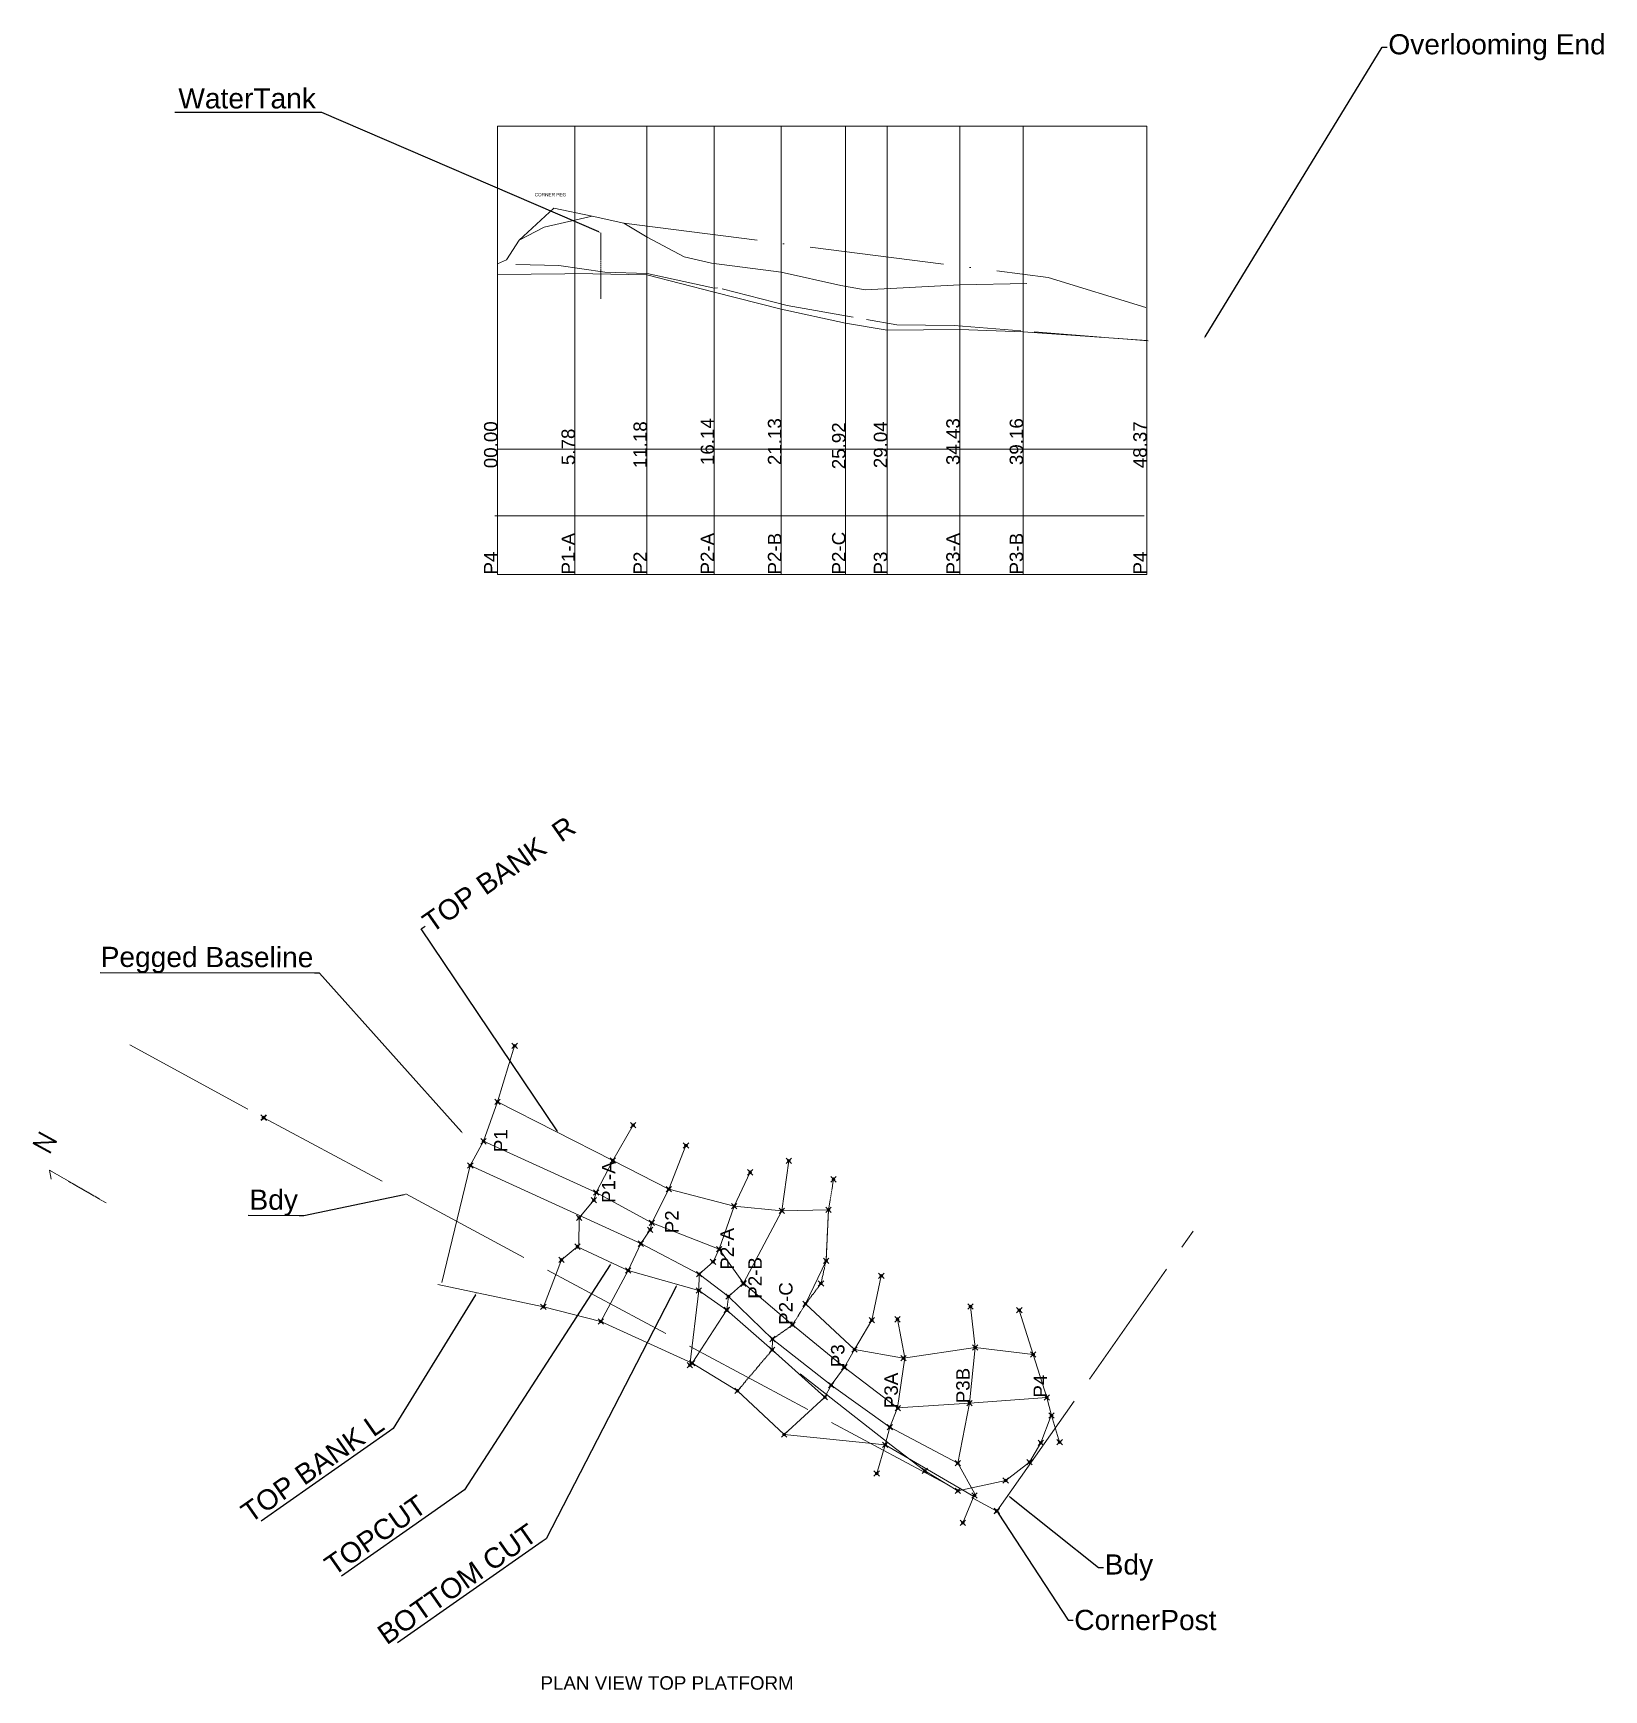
# Model space of a CAD drawing. Extents: x -31393 to 8567496, y -3665 to 8517995.
# Drawn here: x 1409595 to 1421295, y 4928559 to 4940899 of the extents above.
import ezdxf
from ezdxf import colors
from ezdxf.entities.mleader import LeaderData, LeaderLine
from ezdxf.math import Vec2, Vec3

# ---------------------------------------------------------------- set-up
doc = ezdxf.new("R2010")
doc.units = 0
doc.header["$MEASUREMENT"] = 0
doc.header["$PDMODE"] = 35
doc.header["$PDSIZE"] = 20
for name, pattern in [('ACAD_ISO02W100', [15, 12, -3]), ('DASHDOT2', [0.7, 0.5, -0.1, 0, -0.1]), ('DASHED', [0.6, 0.5, -0.1]), ('DASHED2', [0.3, 0.25, -0.05])]:
    doc.linetypes.add(name, pattern=pattern)
doc.layers.get('0').update_dxf_attribs({"linetype": 'CONTINUOUS'})
doc.layers.add('Boundary', color=7, linetype='CONTINUOUS')
doc.layers.add('VIEWPORTS', color=7, linetype='CONTINUOUS')
doc.styles.add('Annotative', font='txt.shx', dxfattribs={"height": 200})
doc.styles.add('MtXpl_arial_ttf_shx', font='arial.ttf.shx')
doc.styles.get("Standard").update_dxf_attribs({"font": 'arial.ttf', "height": 200})

msp = doc.modelspace()

# ---------------------------------------------------------------- linework, layer by layer
at = {"color": 7, "linetype": 'Continuous', "lineweight": 0}
for p, q in [((1413053.145556507, 4940206.317673966, 490.9999999999997), (1413053.407405031, 4936866.185025052, 490.9999999999997)), ((1413053.145556507, 4940206.317673966, 490.9999999999997), (1417889.812077915, 4940206.317673966, 490.9999999999997)), ((1413630.754420579, 4940206.317673966, 490.9999999999997), (1413630.754420579, 4936866.185025052, 490.9999999999997)), ((1414166.857017847, 4940206.317673966, 490.9999999999997), (1414166.857017847, 4936866.185025052, 490.9999999999997)), ((1414667.31117126, 4940206.317673966, 490.9999999999997), (1414667.31117126, 4936866.185025052, 490.9999999999997)), ((1415166.22759731, 4940206.317673966, 490.9999999999997), (1415167.886941607, 4936866.185025052, 490.9999999999997)), ((1415645.745063006, 4940206.317673966, 490.9999999999997), (1415645.745063006, 4936866.185025052, 490.9999999999997)), ((1415956.751493841, 4940206.317673966, 490.9999999999997), (1415956.751493841, 4936866.185025052, 490.9999999999997)), ((1416496.752419782, 4940206.317673966, 490.9999999999997), (1416496.752419782, 4936866.185025052, 490.9999999999997)), ((1416969.011882317, 4940206.317673966, 490.9999999999997), (1416969.011882317, 4936866.185025052, 490.9999999999997)), ((1417889.812077915, 4940206.317673966, 490.9999999999997), (1417889.812077915, 4936866.185025052, 490.9999999999997)), ((1413474.011673518, 4939596.003300709, 490.9999999999997), (1413215.145556507, 4939356.003300709, 490.9999999999997)), ((1413995.045556507, 4939482.003300709, 490.9999999999997), (1413759.265556507, 4939536.003300709, 490.9999999999997)), ((1414168.845556507, 4939379.003300709, 490.9999999999997), (1413995.045556507, 4939482.003300709, 490.9999999999997)), ((1414445.345556507, 4939232.003300709, 490.9999999999997), (1414168.845556507, 4939379.003300709, 490.9999999999997)), ((1414646.815778852, 4939186.003300709, 490.9999999999997), (1414445.345556507, 4939232.003300709, 490.9999999999997)), ((1417155.145556507, 4939079.003300709, 490.9999999999997), (1417882.088865003, 4938854.057749799, 490.9999999999997)), ((1413053.815367919, 4937800.265158516, 490.9999999999997), (1417890.481889328, 4937800.265158514, 490.9999999999997)), ((1413033.027875817, 4937304.294029679, 490.9999999999997), (1417869.694397226, 4937304.294029679, 490.9999999999997))]:
    msp.add_line(p, q, dxfattribs=at)
at = {"color": 7, "linetype": 'Continuous', "lineweight": 0, "ltscale": 1000}
for p, q in [((1413053.407405031, 4936866.185025052, 490.9999999999997), (1417889.812077915, 4936866.185025052, 490.9999999999997)), ((1413912.852311841, 4932502.095795068, -453.0000000000001), (1413054.816365621, 4932937.738211545, -526.9999999999997)), ((1414330.277718953, 4932287.754876322, -442.0000000000001), (1413912.852311841, 4932502.095795068, -453.0000000000001)), ((1414815.852091329, 4932162.636816349, -451.0000000000006), (1414330.277718953, 4932287.754876322, -442.0000000000001)), ((1415171.23949489, 4932125.815716506, -478.0000000000001), (1414815.852091329, 4932162.636816349, -451.0000000000006))]:
    msp.add_line(p, q, dxfattribs=at)
at = {"color": 7, "linetype": 'Continuous', "lineweight": 0}
for points, elevation in [([(1413759.265556507, 4939536.003300709), (1413402.045556507, 4939453.003300709), (1413215.145556507, 4939356.003300709), (1413120.145556507, 4939211.003300709), (1413053.145556507, 4939179.703300709)], 490.9999999999997), ([(1414646.815778852, 4939186.003300709), (1415166.22759731, 4939117.003300709), (1415611.227029381, 4939020.003300709), (1415793.69055721, 4938986.003300709), (1416496.745556507, 4939024.003300709), (1416996.994065745, 4939034.003300709)], 490.9999999999997), ([(1413053.145556507, 4939102.003300709), (1413555.658620149, 4939107.003300709), (1413630.754420579, 4939109.003300709), (1414166.857017847, 4939098.003300709), (1414667.31117126, 4938968.003300709), (1415166.22759731, 4938842.003300709), (1415645.745063006, 4938738.003300709), (1415956.751493841, 4938686.003300709), (1416496.752419782, 4938692.003300709), (1416969.011882317, 4938673.003300709), (1417889.812077915, 4938609.003300709)], 490.9999999999997), ([(1412639.430375673, 4931592.072448205), (1412851.460114609, 4932464.524480592), (1412949.991249332, 4932644.603950514), (1413054.816365621, 4932937.738211545), (1413181.745106308, 4933356.217714998)], -7400), ([(1413395.397551002, 4931412.207006943), (1413529.707872074, 4931762.609258196), (1413660.754808006, 4931867.799191775), (1413662.958005551, 4932074.425553297), (1413770.916337327, 4932206.171515713), (1413788.194986672, 4932263.437982955), (1413912.852311841, 4932502.095795068), (1414063.885991825, 4932764.105007724)], -7400), ([(1417146.908804172, 4930735.579844347), (1416570.830155017, 4930693.563300205), (1416033.858010343, 4930659.075129809), (1415636.708372819, 4930962.400604119), (1415251.384305995, 4931277.347208374), (1414886.131952561, 4931588.03631066), (1414886.131952561, 4931588.03631066), (1414706.11505852, 4931841.648056998), (1414202.836466796, 4932037.381700331), (1413788.194986672, 4932263.437982955), (1412949.991249332, 4932644.603950514)], -7400), ([(1413824.033424782, 4931302.155711006), (1414027.565081479, 4931682.714332927), (1414120.932612459, 4931882.37280176), (1414191.537535948, 4931985.522909724), (1414202.836466796, 4932037.381700331), (1414330.277718953, 4932287.754876322), (1414457.95542991, 4932612.760110314)], -7400), ([(1416481.999224412, 4930246.825048213), (1415977.318770673, 4930516.04362052), (1415539.646244484, 4930827.297150266), (1415102.870683007, 4931172.139300968), (1414774.646814895, 4931489.223031802), (1414556.382593496, 4931656.237191861), (1414120.932612459, 4931882.37280176), (1412851.460114609, 4932464.524480592)], -7400), ([(1414487.569937387, 4930976.921493257), (1414554.185936608, 4931533.843667982), (1414556.382593496, 4931656.237191861), (1414659.184935763, 4931746.529375476), (1414706.11505852, 4931841.648056998), (1414815.852091329, 4932162.636816349), (1414935.510558563, 4932413.664406925)], -7400), ([(1414504.444336432, 4930991.178234013), (1414761.961250491, 4931388.783614963), (1414774.646814895, 4931489.223031802), (1414886.131952561, 4931588.03631066), (1415171.23949489, 4932125.815716506), (1415223.459896024, 4932499.310066776)], -7400), ([(1417044.956218399, 4931057.279502783), (1416612.640975775, 4931109.82025842), (1416078.75746136, 4931030.206232955), (1415712.225212794, 4931093.405210491), (1415348.525761544, 4931433.259163067), (1415501.518116723, 4931755.236397157), (1415519.493959524, 4932134.051482758), (1415171.23949489, 4932125.815716506)], -7400), ([(1415493.124940503, 4930738.568528763), (1415100.013520227, 4931090.789214147), (1414762.534815022, 4931387.964454611), (1414554.185936608, 4931533.843667982), (1414027.565081479, 4931682.714332927), (1413649.549359267, 4931859.948962054)], -7400), ([(1415189.306429967, 4930461.138694995), (1415493.124940503, 4930738.568528763), (1415539.646244484, 4930827.297150266), (1415638.101097723, 4930962.15500831), (1415712.225212794, 4931093.405210491), (1415842.865302098, 4931313.057588251), (1415913.032472728, 4931641.742191125)], -7400), ([(1416601.005210482, 4930000.25801209), (1415942.599772025, 4930384.30679519), (1415189.306429967, 4930461.138694995), (1414841.50204011, 4930785.265377684), (1414504.444336432, 4930991.178234013), (1413824.033424782, 4931302.155711006), (1413395.397551002, 4931412.207006943), (1412608.746679355, 4931576.96846029)], -7400), ([(1416520.148811202, 4929803.543412006), (1416608.513895625, 4930018.525805656), (1416481.999224412, 4930246.825048213), (1416570.830155017, 4930693.563300205), (1416612.640975775, 4931109.82025842), (1416577.949527559, 4931413.914821659)], -7400), ([(1415878.398614197, 4930170.88886874), (1415942.599772025, 4930384.30679519), (1415977.318770673, 4930516.04362052), (1416033.858010343, 4930659.075129809), (1416087.960372858, 4931031.578593929), (1416034.155238616, 4931318.8160764)], -7400), ([(1417241.325723716, 4930403.72076981), (1417181.57893258, 4930602.377058352), (1417146.908804172, 4930735.579844347), (1417044.956218399, 4931057.279502783), (1416940.872597383, 4931387.253137828)], -7400)]:
    msp.add_lwpolyline(points, dxfattribs=dict(at, elevation=elevation))
at = {"color": 7, "linetype": 'DASHDOT2', "lineweight": 0, "ltscale": 2000, "elevation": 490.9999999999997}
msp.add_lwpolyline([(1413474.011673518, 4939596.003300709), (1413759.265556507, 4939536.003300709), (1413995.045556507, 4939482.003300709), (1417155.145556507, 4939079.003300709)], dxfattribs=at)
at = {"color": 7, "linetype": 'DASHED2', "lineweight": 0, "ltscale": 2000, "elevation": 490.9999999999997}
for points in [[(1413191.227569122, 4939174.676503139), (1413511.145556507, 4939167.003300709), (1413852.845556507, 4939118.003300709)], [(1413852.845556507, 4939118.003300709), (1414168.832962838, 4939109.003300709), (1414663.700222102, 4938999.003300709)], [(1415211.185292316, 4938870.003300709), (1414693.003406809, 4939002.003300709), (1414663.747719793, 4938998.595533018)], [(1415211.185292316, 4938870.003300709), (1416029.095814202, 4938727.003300709), (1416454.548583434, 4938720.158591784), (1417900.714624648, 4938607.003300709)]]:
    msp.add_lwpolyline(points, dxfattribs=at)
at = {"color": 7, "linetype": 'Continuous', "lineweight": 0}
msp.add_polyline3d([(1415307.711029662, 4930912.714104871, 40.00000000000057), (1415665.340775452, 4930632.089863266, 126.9999999999996), (1415986.756627691, 4930382.264224264, 273.9999999999995), (1416238.038951132, 4930190.759148844, 376.9999999999996), (1416483.909029314, 4930041.853458398, 431.0000000000002), (1416839.200354382, 4930118.495968414, 348.0000000000004), (1417016.383067546, 4930255.98519037, 251.0000000000005), (1417101.073894528, 4930398.296341845, 185.9999999999999), (1417177.974322401, 4930602.294685423, 68.00000000000068)], dxfattribs=at)
for p in [(1413181.745106308, 4933356.217714998, -843.9999999999999), (1413054.816365621, 4932937.738211545, -526.9999999999997), (1414063.885991825, 4932764.105007724, -665.9999999999997), (1412949.991249332, 4932644.603950514, -495.9999999999994), (1414457.95542991, 4932612.760110314, -668.9999999999999), (1413912.852311841, 4932502.095795068, -453.0000000000001), (1415223.459896024, 4932499.310066776, -720.0000000000003), (1412851.460114609, 4932464.524480592, -498.0000000000003), (1414935.510558563, 4932413.664406925, -656.9999999999994), (1415556.740629495, 4932361.556835576, -667.0000000000001), (1413788.194986672, 4932263.437982955, -431.9999999999993), (1414330.277718953, 4932287.754876322, -442.0000000000001), (1413770.916337327, 4932206.171515713, -435.9999999999999), (1414815.852091329, 4932162.636816349, -451.0000000000006), (1415171.23949489, 4932125.815716506, -478.0000000000001), (1415519.493959524, 4932134.051482758, -520.0000000000003), (1413662.958005551, 4932074.425553297, -437.9999999999995), (1414191.537535948, 4931985.522909724, -400), (1414202.836466796, 4932037.381700331, -412.9999999999995), (1413649.549359267, 4931859.948962054, -129.0000000000006), (1414120.932612459, 4931882.37280176, -404.0000000000006), (1413529.707872074, 4931762.609258196, -70.99999999999943), (1414659.184935763, 4931746.529375476, -398.0000000000003), (1414706.11505852, 4931841.648056998, -418.9999999999998), (1415501.518116723, 4931755.236397157, -485.9999999999999), (1414027.565081479, 4931682.714332927, -81.00000000000023), (1414556.382593496, 4931656.237191861, -378.0000000000001), (1415913.032472728, 4931641.742191125, -387.9999999999995), (1414554.185936608, 4931533.843667982, -118.9999999999998), (1414774.646814895, 4931489.223031802, -334.0000000000003), (1414885.968729572, 4931583.038975615, -359.9999999999994), (1414886.131952561, 4931588.03631066, -367.0000000000001), (1415463.527045117, 4931584.585647103, -331.0000000000002), (1413395.397551002, 4931412.207006943, 148.9999999999995), (1414761.961250491, 4931388.783614963, -84.99999999999943), (1414762.534815022, 4931387.964454611, -85.99999999999989), (1415348.525761544, 4931433.259163067, -265.9999999999997), (1416577.949527559, 4931413.914821659, -45.00000000000034), (1416940.872597383, 4931387.253137828, -198.9999999999994), (1413824.033424782, 4931302.155711006, 175), (1415251.384305995, 4931277.347208374, -262.9999999999995), (1415842.865302098, 4931313.057588251, -196.9999999999999), (1416034.155238616, 4931318.8160764, -181.0000000000002), (1415102.870683007, 4931172.139300968, -234.9999999999994), (1414504.444336432, 4930991.178234013, 218.9999999999998), (1415100.013520227, 4931090.789214147, 12.00000000000045), (1415712.225212794, 4931093.405210491, -103.0000000000001), (1416078.75746136, 4931030.206232955, -26.99999999999966), (1416612.640975775, 4931109.82025842, -20.00000000000028), (1417044.956218399, 4931057.279502783, -48.00000000000034), (1417044.956218399, 4931057.279502783, -48.00000000000034), (1414487.569937387, 4930976.921493257, 225), (1415636.708372819, 4930962.400604119, -148.0000000000003), (1415638.101097723, 4930962.15500831, -137.0000000000005), (1414841.50204011, 4930785.265377684, 248.0000000000004), (1415539.646244484, 4930827.297150266, -106.0000000000002), (1415493.124940503, 4930738.568528763, 81.00000000000023), (1416035.958165946, 4930657.204597113, -6.999999999999318), (1416570.830155017, 4930693.563300205, 4.000000000000625), (1417146.908804172, 4930735.579844347, -3.000000000000114), (1415977.318770673, 4930516.04362052, 4.000000000000625), (1417181.57893258, 4930602.377058352, 73.99999999999949), (1415189.306429967, 4930461.138694995, 337.9999999999995), (1415942.599772025, 4930384.30679519, 271.9999999999999), (1417101.073894528, 4930398.296341845, 185.9999999999999), (1417241.325723716, 4930403.72076981, 178.0000000000001), (1417016.383067546, 4930255.98519037, 251.0000000000005), (1415878.398614197, 4930170.88886874, 392.0000000000002), (1416238.038951132, 4930190.759148844, 376.9999999999996), (1416481.999224412, 4930246.825048213, 39.00000000000006), (1416483.909029314, 4930041.853458398, 431.0000000000002), (1416606.224748902, 4930006.641745192, 431.9999999999993), (1416839.200354382, 4930118.495968414, 348.0000000000004), (1416520.148811202, 4929803.543412006, 534.0000000000003)]:
    msp.add_point(p, dxfattribs=at)
at = {"layer": 'Boundary', "color": 7, "linetype": 'DASHED', "lineweight": 0, "ltscale": 2000, "elevation": -7400}
msp.add_lwpolyline([(1410315.047425666, 4933363.295596165), (1411312.373862625, 4932820.296934306), (1416774.304661512, 4929890.552973225), (1418236.163678429, 4931974.482960445)], dxfattribs=at)
at = {"layer": 'Boundary', "color": 7, "linetype": 'Continuous', "lineweight": 0}
for p in [(1411311.144817439, 4932821.877898611, -7400), (1411312.373862625, 4932820.296934306, -7400), (1416773.649180949, 4929891.314777127, -7400), (1416774.059065671, 4929889.160248327, -7400), (1416774.304661512, 4929890.552973225, -7400)]:
    msp.add_point(p, dxfattribs=at)
at = {"layer": 'VIEWPORTS', "color": 7, "linetype": 'ACAD_ISO02W100', "lineweight": 0}
for p, q in [((1413824.272612906, 4939411.274584918, 490.9999999999997), (1413824.272612906, 4938917.429589559, 490.9999999999997)), ((1409715.607956281, 4932430.162022936, 490.9999999999997), (1410137.722036079, 4932186.166634545, 490.9999999999997))]:
    msp.add_line(p, q, dxfattribs=at)
at = {"layer": 'VIEWPORTS', "color": 7, "lineweight": 0}
msp.add_line((1409728.671838138, 4932363.501160968, 490.9999999999997), (1409715.607956281, 4932430.162022936, 490.9999999999997), dxfattribs=at)
at = {"layer": 'VIEWPORTS', "color": 7, "linetype": 'ACAD_ISO02W100', "lineweight": 0, "elevation": 248.0000000000004}
msp.add_lwpolyline([(1414841.50204011, 4930785.265377684), (1415100.013520227, 4931090.789214147), (1415102.870683007, 4931172.139300968), (1415251.384305995, 4931277.347208374), (1415348.525761544, 4931433.259163067), (1415463.527045117, 4931584.585647103), (1415501.518116723, 4931755.236397157), (1415519.493959524, 4932134.051482758), (1415556.740629495, 4932361.556835576)], dxfattribs=at)

# ---------------------------------------------------------------- texts
at = {"color": 7, "linetype": 'Continuous', "lineweight": 0, "style": 'MtXpl_arial_ttf_shx'}
msp.add_text('CORNER PEG', height=25, dxfattribs=at).set_placement((1413330.563235446, 4939683.23497521, 490.9999999999997))
at = {"color": 7, "linetype": 'ACAD_ISO02W100', "lineweight": 0}
for s, p in [('P4                00.00', (1413053.407405031, 4936866.185025052, 490.9999999999997)), ('P1-A             5.78', (1413630.754420579, 4936866.185025052, 490.9999999999997)), ('P2                11.18', (1414166.857017847, 4936866.185025052, 490.9999999999997)), ('P2-A             16.14', (1414667.31117126, 4936866.185025052, 490.9999999999997)), ('P2-B             21.13', (1415167.886941607, 4936866.185025052, 490.9999999999997)), ('P2-C            25.92', (1415645.745063006, 4936866.185025052, 490.9999999999997)), ('P3                29.04', (1415956.751493841, 4936866.185025052, 490.9999999999997)), ('P3-A             34.43', (1416496.752419782, 4936866.185025052, 490.9999999999997)), ('P3-B             39.16', (1416969.011882317, 4936866.185025052, 490.9999999999997)), ('P4                48.37', (1417889.812077915, 4936866.185025052, 490.9999999999997))]:
    msp.add_text(s, height=100, rotation=90, dxfattribs=at).set_placement(p)
at = {"color": 7, "linetype": 'Continuous', "lineweight": 0, "ltscale": 1000, "style": 'Annotative'}
msp.add_text('N', height=150, rotation=61.33980716674058, dxfattribs=at).set_placement((1409714.099715005, 4932539.65202037, 490.9999999999997))
at = {"color": 7, "linetype": 'Continuous', "lineweight": 0}
for s, p in [('P1', (1413127.456098781, 4932563.903330803, -7400)), ('P1-A', (1413931.168301615, 4932185.49108753, -7400)), ('P2', (1414402.406962876, 4931959.765324547, -7400)), ('P2-A', (1414814.671217268, 4931688.711760977, -7400)), ('P2-B', (1415022.350262011, 4931472.166983933, -7400)), ('P2-C', (1415251.384305995, 4931277.347208374, 490.9999999999997)), ('P3', (1415638.101097723, 4930962.15500831, -137.0000000000005)), ('P3A', (1416035.958165946, 4930657.204597113, -6.999999999999318)), ('P3B', (1416570.830155017, 4930693.563300205, 4.000000000000625)), ('P4', (1417146.908804172, 4930735.579844347, -3.000000000000114))]:
    msp.add_text(s, height=100, rotation=90, dxfattribs=at).set_placement(p)
at = {"color": 7, "linetype": 'Continuous', "lineweight": 0, "insert": (1413374.076049524, 4928660.376242775, -7400), "char_height": 100, "attachment_point": 1}
msp.add_mtext_dynamic_manual_height_columns('PLAN VIEW TOP PLATFORM', width=3544.718839996494, gutter_width=100, heights=[20], dxfattribs=at)

# ---------------------------------------------------------------- leaders
at = {"color": 7, "linetype": 'Continuous', "lineweight": 0, "ltscale": 1000}
ml = msp.add_multileader_mtext('Standard', dxfattribs=at)
ml.set_content('Overlooming End', color=7, style='MtXpl_arial_ttf_shx')
ml.set_leader_properties()
ml.build(insert=Vec2(0, 0))
ml.multileader.update_dxf_attribs({"text_right_attachment_type": 6, "dogleg_length": 72.00000000000004, "arrow_head_size": 18})
ctx = ml.context
ctx.base_point, ctx.char_height, ctx.arrow_head_size, ctx.landing_gap_size, ctx.plane_origin = Vec3(1419680.881496571, 4940793.807624826, 490.9999999999997), 150, 18, 9, Vec3(1420606.777803976, 4939952.028145374, 490.9999999999997)
ctx.right_attachment = 6
notes = []
notes.append((ctx, [(1, (1, 1, 0), (1419644.881496571, 4940793.807624826, 490.9999999999997), (1, 0), 36.00000000000002, [(0, [(1418315.093416093, 4938621.007591265, 490.9999999999997)], 0, [])])]))
ctx.mtext.insert, ctx.mtext.flow_direction = Vec3(1419689.881496571, 4940890.55046248, 490.9999999999997), 5
ml = msp.add_multileader_mtext('Standard', dxfattribs=at)
ml.set_content('WaterTank', color=7, style='MtXpl_arial_ttf_shx')
ml.set_leader_properties()
ml.build(insert=Vec2(0, 0))
ml.multileader.update_dxf_attribs({"text_right_attachment_type": 6, "dogleg_length": 72.00000000000004, "arrow_head_size": 18})
ctx = ml.context
ctx.base_point, ctx.char_height, ctx.arrow_head_size, ctx.landing_gap_size, ctx.plane_origin = Vec3(1410682.394963223, 4940411.551698087, 490.9999999999997), 150, 18, 9, Vec3(1412880.398807921, 4939804.336932344, 490.9999999999997)
ctx.right_attachment, ctx.text_align_type = 6, 2
notes.append((ctx, [(0, (1, 1, 0), (1411746.183503468, 4940307.779528919, 490.9999999999997), (-1, 0), 36.00000000000002, [(0, [(1413824.272612906, 4939411.274584918, 490.9999999999997)], 0, [])])]))
ctx.mtext.insert, ctx.mtext.alignment, ctx.mtext.flow_direction = Vec3(1411701.183503468, 4940487.779528919, 490.9999999999997), 3, 5
ml = msp.add_multileader_mtext('Standard', dxfattribs=at)
ml.set_content('TOP BANK  R', color=7, style='MtXpl_arial_ttf_shx')
ml.set_leader_properties()
ml.build(insert=Vec2(0, 0))
ml.multileader.update_dxf_attribs({"text_right_attachment_type": 6, "dogleg_length": 72.00000000000001, "arrow_head_size": 18})
ctx = ml.context
ctx.base_point, ctx.char_height, ctx.arrow_head_size, ctx.landing_gap_size, ctx.plane_origin, ctx.plane_x_axis, ctx.plane_y_axis = Vec3(1412514.113543239, 4934246.825700837, -7400), 150, 18, 9, Vec3(1414988.186808012, 4935110.634478327, -7400), Vec3(0.8191603710612452, 0.573564544304129), Vec3(-0.573564544304129, 0.8191603710612452)
ctx.right_attachment = 6
notes.append((ctx, [(1, (1, 1, 0), (1412484.623769881, 4934226.177377243, -7400), (0.8191603710612452, 0.573564544304129), 36.00000000000002, [(0, [(1413507.834754261, 4932707.73150098, -7400)], 0, [])])]))
ctx.mtext.insert, ctx.mtext.text_direction, ctx.mtext.rotation, ctx.mtext.flow_direction = Vec3(1412477.735062181, 4934314.472507858, -7400), Vec3(0.8191603710612452, 0.573564544304129), 0.6108507207631165, 5
ml = msp.add_multileader_mtext('Standard', dxfattribs=at)
ml.set_content('Pegged Baseline', color=7, style='MtXpl_arial_ttf_shx')
ml.set_leader_properties()
ml.build(insert=Vec2(0, 0))
ml.multileader.update_dxf_attribs({"text_right_attachment_type": 6, "dogleg_length": 0.36, "arrow_head_size": 18})
ctx = ml.context
ctx.base_point, ctx.char_height, ctx.arrow_head_size, ctx.landing_gap_size, ctx.plane_origin, ctx.plane_x_axis, ctx.plane_y_axis = Vec3(1410102.763666482, 4933996.689950337, -7400), 150, 18, 9, Vec3(1412414.513640028, 4934061.074057249, -7400), Vec3(0.9999989873095776, -0.001423158395794183), Vec3(0.001423158395794183, 0.9999989873095776)
ctx.right_attachment, ctx.text_align_type = 6, 2
notes.append((ctx, [(0, (1, 1, 0), (1411727.019975469, 4933897.635438369, -7400), (-0.9999989873095775, 0.00142315839579421), 36.00000000000001, [(0, [(1412797.560430381, 4932702.377350813, -7400)], 0, [])])]))
ctx.mtext.insert, ctx.mtext.text_direction, ctx.mtext.rotation, ctx.mtext.alignment, ctx.mtext.flow_direction = Vec3(1411682.295381804, 4934091.184959862, -7400), Vec3(0.9999989873095776, -0.001423158395794183), 6.281762148303385, 3, 5
ml = msp.add_multileader_mtext('Standard', dxfattribs=at)
ml.set_content('Bdy', color=7, style='MtXpl_arial_ttf_shx')
ml.set_leader_properties()
ml.build(insert=Vec2(0, 0))
ml.multileader.update_dxf_attribs({"text_right_attachment_type": 6, "dogleg_length": 72.00000000000001, "arrow_head_size": 18})
ctx = ml.context
ctx.base_point, ctx.char_height, ctx.arrow_head_size, ctx.landing_gap_size, ctx.plane_origin, ctx.plane_x_axis, ctx.plane_y_axis = Vec3(1411193.460671465, 4932188.126488325, -7400), 150, 18, 9, Vec3(1412376.244530309, 4932249.643665565, -7400), Vec3(0.9999989873095776, -0.001423158395794183), Vec3(0.001423158395794183, 0.9999989873095776)
ctx.right_attachment, ctx.text_align_type = 6, 2
notes.append((ctx, [(0, (1, 1, 0), (1411612.09020655, 4932090.480817942, -7400), (-0.9999989873095775, 0.00142315839579421), 36.00000000000001, [(0, [(1412376.244530309, 4932249.643665565, -7400)], 0, [])])]))
ctx.mtext.insert, ctx.mtext.text_direction, ctx.mtext.rotation, ctx.mtext.alignment, ctx.mtext.flow_direction = Vec3(1411567.366486584, 4932284.64425423, -7400), Vec3(0.9999989873095776, -0.001423158395794183), 6.281762148303385, 3, 5
ml = msp.add_multileader_mtext('Standard', dxfattribs=at)
ml.set_content('TOPCUT', color=7, style='MtXpl_arial_ttf_shx')
ml.set_leader_properties()
ml.build(insert=Vec2(0, 0))
ml.multileader.update_dxf_attribs({"text_right_attachment_type": 6, "dogleg_length": 72.00000000000001, "arrow_head_size": 18})
ctx = ml.context
ctx.base_point, ctx.char_height, ctx.arrow_head_size, ctx.landing_gap_size, ctx.plane_origin, ctx.plane_x_axis, ctx.plane_y_axis = Vec3(1411789.82991914, 4929461.979322959, -7400), 150, 18, 9, Vec3(1413903.73567522, 4931740.772391372, -7400), Vec3(0.8191603710612452, 0.573564544304129), Vec3(-0.573564544304129, 0.8191603710612452)
ctx.right_attachment, ctx.text_align_type = 6, 2
notes.append((ctx, [(0, (1, 1, 0), (1412807.952200993, 4930048.297960521, -7400), (-0.8191603710612453, -0.5735645443041288), 297.2151529701492, [(0, [(1413903.73567522, 4931740.772391372, -7400)], 0, [])])]))
ctx.mtext.insert, ctx.mtext.text_direction, ctx.mtext.rotation, ctx.mtext.width, ctx.mtext.defined_height, ctx.mtext.alignment, ctx.mtext.flow_direction = Vec3(1412453.871264687, 4930020.112672639, -7400), Vec3(0.8191603710612452, 0.573564544304129), 0.6108507207631165, 823.0149943214137, 365.2656347695975, 3, 5
ml = msp.add_multileader_mtext('Standard', dxfattribs=at)
ml.set_content('TOP BANK L', color=7, style='MtXpl_arial_ttf_shx')
ml.set_leader_properties()
ml.build(insert=Vec2(0, 0))
ml.multileader.update_dxf_attribs({"text_right_attachment_type": 6, "dogleg_length": 72.00000000000001, "arrow_head_size": 18})
ctx = ml.context
ctx.base_point, ctx.char_height, ctx.arrow_head_size, ctx.landing_gap_size, ctx.plane_origin, ctx.plane_x_axis, ctx.plane_y_axis = Vec3(1411189.745790165, 4929870.131893981, -7400), 150, 18, 9, Vec3(1412898.977773062, 4931516.180506537, -7400), Vec3(0.8191603710612452, 0.573564544304129), Vec3(-0.573564544304129, 0.8191603710612452)
ctx.right_attachment, ctx.text_align_type = 6, 2
notes.append((ctx, [(0, (1, 1, 0), (1412277.804642866, 4930505.356678844, -7400), (-0.8191603710612452, -0.573564544304129), 36.00000000000002, [(0, [(1412898.977773062, 4931516.180506537, -7400)], 0, [])])]))
ctx.mtext.insert, ctx.mtext.text_direction, ctx.mtext.rotation, ctx.mtext.alignment, ctx.mtext.flow_direction = Vec3(1412137.700808194, 4930626.995141142, -7400), Vec3(0.8191603710612452, 0.573564544304129), 0.6108507207631165, 3, 5
ml = msp.add_multileader_mtext('Standard', dxfattribs=at)
ml.set_content('BOTTOM CUT', color=7, style='MtXpl_arial_ttf_shx')
ml.set_leader_properties()
ml.build(insert=Vec2(0, 0))
ml.multileader.update_dxf_attribs({"text_right_attachment_type": 6, "dogleg_length": 72.00000000000001, "arrow_head_size": 18})
ctx = ml.context
ctx.base_point, ctx.char_height, ctx.arrow_head_size, ctx.landing_gap_size, ctx.plane_origin, ctx.plane_x_axis, ctx.plane_y_axis = Vec3(1412170.025282582, 4928938.369930245, -7400), 150, 18, 9, Vec3(1414038.310430759, 4930695.847780721, -7400), Vec3(0.8191603710612452, 0.573564544304129), Vec3(-0.573564544304129, 0.8191603710612452)
ctx.right_attachment, ctx.text_align_type = 6, 2
notes.append((ctx, [(0, (1, 1, 0), (1413417.137300564, 4929685.023953029, -7400), (-0.8191603710612452, -0.573564544304129), 36.00000000000002, [(0, [(1414393.810120899, 4931579.180372925, -7400)], 0, [])])]))
ctx.mtext.insert, ctx.mtext.text_direction, ctx.mtext.rotation, ctx.mtext.alignment, ctx.mtext.flow_direction = Vec3(1413277.033465891, 4929806.662415326, -7400), Vec3(0.8191603710612452, 0.573564544304129), 0.6108507207631165, 3, 5
ml = msp.add_multileader_mtext('Standard', dxfattribs=at)
ml.set_content('Bdy', color=7, style='MtXpl_arial_ttf_shx')
ml.set_leader_properties()
ml.build(insert=Vec2(0, 0))
ml.multileader.update_dxf_attribs({"text_right_attachment_type": 6, "dogleg_length": 72.00000000000001, "arrow_head_size": 18})
ctx = ml.context
ctx.base_point, ctx.char_height, ctx.arrow_head_size, ctx.landing_gap_size, ctx.plane_origin, ctx.plane_x_axis, ctx.plane_y_axis = Vec3(1417567.433516219, 4929471.14787194, -7400), 150, 18, 9, Vec3(1418857.34112005, 4930803.427010806, -7400), Vec3(0.9999989873095776, -0.001423158395794183), Vec3(0.001423158395794183, 0.9999989873095776)
ctx.right_attachment = 6
notes.append((ctx, [(1, (1, 1, 0), (1417531.433552676, 4929471.199105643, -7400), (0.9999989873095775, -0.001423158395794182), 36.00000000000002, [(0, [(1416856.831927838, 4930008.198411719, -7400)], 0, [])])]))
ctx.mtext.insert, ctx.mtext.text_direction, ctx.mtext.rotation, ctx.mtext.flow_direction = Vec3(1417576.571624336, 4929568.184760595, -7400), Vec3(0.9999989873095776, -0.001423158395794183), 6.281762148303385, 5
ml = msp.add_multileader_mtext('Standard', dxfattribs=at)
ml.set_content('CornerPost', color=7, style='MtXpl_arial_ttf_shx')
ml.set_leader_properties()
ml.build(insert=Vec2(0, 0))
ml.multileader.update_dxf_attribs({"text_right_attachment_type": 6, "dogleg_length": 72.00000000000001, "arrow_head_size": 18})
ctx = ml.context
ctx.base_point, ctx.char_height, ctx.arrow_head_size, ctx.landing_gap_size, ctx.plane_origin, ctx.plane_x_axis, ctx.plane_y_axis = Vec3(1417341.342742655, 4929078.852223798, -7400), 150, 18, 9, Vec3(1418798.072450197, 4930578.728987422, -7400), Vec3(0.9999989873095776, -0.001423158395794183), Vec3(0.001423158395794183, 0.9999989873095776)
ctx.right_attachment = 6
notes.append((ctx, [(1, (1, 1, 0), (1417305.342779112, 4929078.9034575, -7400), (0.9999989873095775, -0.001423158395794182), 36.00000000000002, [(0, [(1416774.059065671, 4929889.160248327, -7400)], 0, [])])]))
ctx.mtext.insert, ctx.mtext.text_direction, ctx.mtext.rotation, ctx.mtext.flow_direction = Vec3(1417350.451290626, 4929155.118328576, -7400), Vec3(0.9999989873095776, -0.001423158395794183), 6.281762148303385, 5
for ctx, leaders in notes:
    for number, flags, end, landing, length, lines in leaders:
        leader = LeaderData()
        leader.index, (leader.has_last_leader_line, leader.has_dogleg_vector, leader.attachment_direction) = number, flags
        leader.last_leader_point, leader.dogleg_vector, leader.dogleg_length = Vec3(end), Vec3(landing), length
        for number, points, colour, breaks in lines:
            line = LeaderLine()
            line.index, line.vertices, line.color, line.breaks = number, Vec3.list(points), colors.encode_raw_color(colour), breaks
            leader.lines.append(line)
        ctx.leaders.append(leader)

doc.saveas('drawing.dxf')
